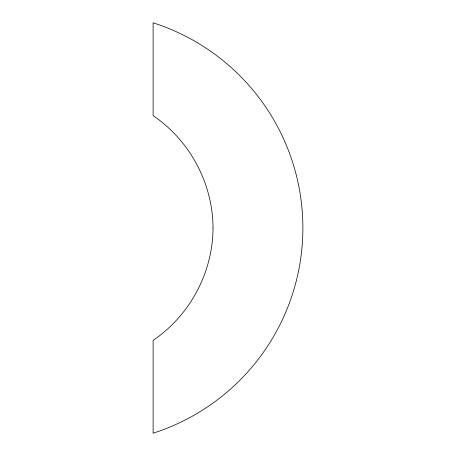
<?xml version="1.0" encoding="UTF-8"?>
<svg xmlns="http://www.w3.org/2000/svg" width="456" height="456" viewBox="0 0 456 456"><rect width="100%" height="100%" fill="white"/><g stroke="black" fill="none" stroke-linecap="round" stroke-linejoin="round"><path stroke-width="0.68" d="M213.02 228C212.901 272.397 189.913 315.506 153.108 340.336L153.108 433.2A215.454 215.454 0 0 0 153.108 22.8L153.108 115.664C189.913 140.494 212.901 183.603 213.02 228"/></g></svg>
